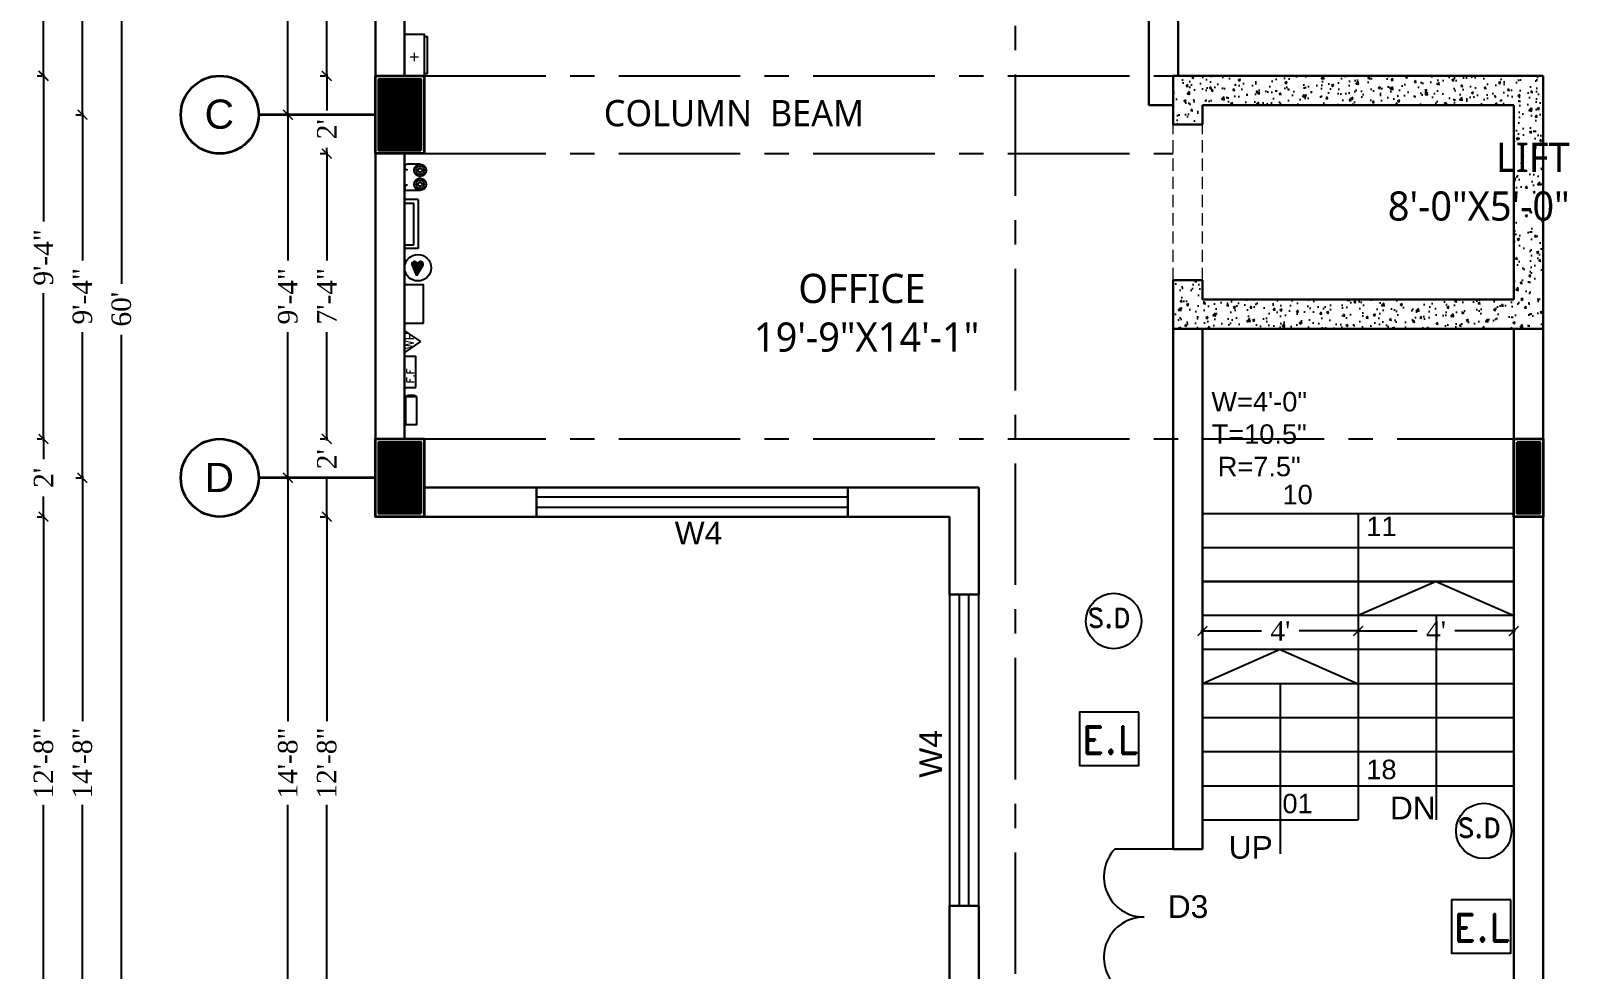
# Model space of a CAD drawing. Header units: inches. Extents: x 137014 to 144844, y -150241 to -148176.
# Drawn here: x 140045.9 to 140520.2, y -150007.9 to -149718.4 of the extents above; entities that cross this region are included whole.
import ezdxf

# ---------------------------------------------------------------- set-up
doc = ezdxf.new("R2010")
doc.units = ezdxf.units.IN
doc.header["$LTSCALE"] = 15
doc.header["$MEASUREMENT"] = 0
doc.header["$PDMODE"] = 2
for name, pattern in [('CENTER', [2, 1.25, -0.25, 0.25, -0.25]), ('DASHEDX2', [1.5, 1, -0.5]), ('HIDDEN', [0.375, 0.25, -0.125])]:
    doc.linetypes.add(name, pattern=pattern)
doc.layers.get('0').update_dxf_attribs({"linetype": 'CONTINUOUS'})
doc.layers.get('Defpoints').update_dxf_attribs({"linetype": 'CONTINUOUS'})
for name, color, linetype in [('COLUMN', 4, 'CONTINUOUS'), ('Column Hatch', 32, 'CONTINUOUS'), ('dimenion', 8, 'CONTINUOUS'), ('door', 74, 'CONTINUOUS'), ('dooted', 7, 'DASHEDX2'), ('HATCH', 252, 'CONTINUOUS'), ('stair', 31, 'CONTINUOUS'), ('TEXT', 2, 'CONTINUOUS'), ('WINDOW', 140, 'CONTINUOUS')]:
    doc.layers.add(name, color=color, linetype=linetype)
for name, color, linetype, lineweight in [('DOTTED', 255, 'HIDDEN', 5), ('tex2', 2, 'CONTINUOUS', 0), ('WALL', 1, 'CONTINUOUS', 30)]:
    doc.layers.add(name, color=color, linetype=linetype, lineweight=lineweight)
doc.styles.add('01', font='arial.ttf', dxfattribs={"height": 5})
doc.styles.add('arial', font='times.ttf')
doc.styles.get("Standard").update_dxf_attribs({"font": 'romand.shx', "height": 8})
doc.styles.add('times', font='times.ttf', dxfattribs={"height": 6})
doc.dimstyles.new('NAUMAN', dxfattribs={"dimtxt": 7, "dimasz": 3, "dimexe": 0.5, "dimexo": 2, "dimgap": 3, "dimtad": 0, "dimdec": 1, "dimzin": 0, "dimdsep": 46, "dimlunit": 4, "dimtxsty": 'times', "dimblk1": 'ARCHTICK', "dimblk2": 'ARCHTICK', "dimsah": 1, "dimcen": 0, "dimdle": 0.5, "dimclrd": 256, "dimclre": 256, "dimclrt": 2, "dimadec": 0, "dimazin": 0, "dimtfac": 1, "dimtdec": 1, "dimtix": 1, "dimtofl": 0, "dimtmove": 1, "dimatfit": 3, "dimldrblk": 'ARCHTICK', "dimfxl": 4, "dimtolj": 1, "dimtzin": 0, "dimarcsym": 0})

# ---------------------------------------------------------------- blocks, each defined once
blk = doc.blocks.new('_ARCHTICK')
at = {"color": 0, "linetype": 'ByBlock', "const_width": 0.15}
blk.add_lwpolyline([(-0.5, -0.5), (0.5, 0.5)], dxfattribs=at)
blk = doc.blocks.new('*D860')
at = {"layer": 'Defpoints', "color": 0, "ltscale": 5, "transparency": 16777216}
for p in [(140049.81, -149594.28), (140049.81, -149732.28), (140049.81, -149732.28)]:
    blk.add_point(p, dxfattribs=at)
at = {"layer": 'HATCH', "lineweight": -2, "ltscale": 5, "transparency": 16777216}
for p, q in [((140047.81, -149594.28), (140049.31, -149594.28)), ((140049.81, -149593.78), (140049.81, -149650.37)), ((140049.81, -149732.78), (140049.81, -149676.2)), ((140047.81, -149732.28), (140049.31, -149732.28))]:
    blk.add_line(p, q, dxfattribs=at)
at = {"layer": 'HATCH', "lineweight": -2, "ltscale": 5, "transparency": 16777216, "xscale": 3, "yscale": 3, "zscale": 3}
for p, rotation in [((140049.81, -149594.28), 90), ((140049.81, -149732.28), 270)]:
    blk.add_blockref('_ARCHTICK', p, dxfattribs=dict(at, rotation=rotation))
at = {"layer": 'HATCH', "color": 2, "ltscale": 5, "transparency": 16777216, "insert": (140049.81, -149663.28), "char_height": 6, "attachment_point": 5, "rotation": 90, "style": 'times'}
blk.add_mtext('\\A1;11\'-6"', dxfattribs=at)
blk = doc.blocks.new('*D864')
at = {"layer": 'Defpoints', "color": 0, "ltscale": 5, "transparency": 16777216}
for p in [(140061.81, -149744.28), (140061.81, -149856.28), (140061.81, -149856.28)]:
    blk.add_point(p, dxfattribs=at)
at = {"layer": 'HATCH', "lineweight": -2, "ltscale": 5, "transparency": 16777216}
for p, q in [((140059.81, -149744.28), (140061.31, -149744.28)), ((140061.81, -149743.78), (140061.81, -149789.24)), ((140061.81, -149856.78), (140061.81, -149811.33)), ((140059.81, -149856.28), (140061.31, -149856.28))]:
    blk.add_line(p, q, dxfattribs=at)
at = {"layer": 'HATCH', "lineweight": -2, "ltscale": 5, "transparency": 16777216, "xscale": 3, "yscale": 3, "zscale": 3}
for p, rotation in [((140061.81, -149744.28), 90), ((140061.81, -149856.28), 270)]:
    blk.add_blockref('_ARCHTICK', p, dxfattribs=dict(at, rotation=rotation))
at = {"layer": 'HATCH', "color": 2, "ltscale": 5, "transparency": 16777216, "insert": (140061.81, -149800.28), "char_height": 6, "attachment_point": 5, "rotation": 90, "style": 'times'}
blk.add_mtext('\\A1;9\'-4"', dxfattribs=at)
blk = doc.blocks.new('*D865')
at = {"layer": 'Defpoints', "color": 0, "ltscale": 5, "transparency": 16777216}
for p in [(140049.81, -149732.28), (140049.81, -149844.28), (140049.81, -149844.28)]:
    blk.add_point(p, dxfattribs=at)
at = {"layer": 'HATCH', "lineweight": -2, "ltscale": 5, "transparency": 16777216}
for p, q in [((140047.81, -149732.28), (140049.31, -149732.28)), ((140049.81, -149731.78), (140049.81, -149777.24)), ((140049.81, -149844.78), (140049.81, -149799.33)), ((140047.81, -149844.28), (140049.31, -149844.28))]:
    blk.add_line(p, q, dxfattribs=at)
at = {"layer": 'HATCH', "lineweight": -2, "ltscale": 5, "transparency": 16777216, "xscale": 3, "yscale": 3, "zscale": 3}
for p, rotation in [((140049.81, -149732.28), 90), ((140049.81, -149844.28), 270)]:
    blk.add_blockref('_ARCHTICK', p, dxfattribs=dict(at, rotation=rotation))
at = {"layer": 'HATCH', "color": 2, "ltscale": 5, "transparency": 16777216, "insert": (140049.81, -149788.28), "char_height": 6, "attachment_point": 5, "rotation": 90, "style": 'times'}
blk.add_mtext('\\A1;9\'-4"', dxfattribs=at)
blk = doc.blocks.new('*D866')
at = {"layer": 'Defpoints', "color": 0, "ltscale": 5, "transparency": 16777216}
for p in [(140061.81, -149582.28), (140061.81, -149744.28), (140061.81, -149744.28)]:
    blk.add_point(p, dxfattribs=at)
at = {"layer": 'HATCH', "lineweight": -2, "ltscale": 5, "transparency": 16777216}
for p, q in [((140059.81, -149582.28), (140061.31, -149582.28)), ((140061.81, -149581.78), (140061.81, -149650.37)), ((140061.81, -149744.78), (140061.81, -149676.2)), ((140059.81, -149744.28), (140061.31, -149744.28))]:
    blk.add_line(p, q, dxfattribs=at)
at = {"layer": 'HATCH', "lineweight": -2, "ltscale": 5, "transparency": 16777216, "xscale": 3, "yscale": 3, "zscale": 3}
for p, rotation in [((140061.81, -149582.28), 90), ((140061.81, -149744.28), 270)]:
    blk.add_blockref('_ARCHTICK', p, dxfattribs=dict(at, rotation=rotation))
at = {"layer": 'HATCH', "color": 2, "ltscale": 5, "transparency": 16777216, "insert": (140061.81, -149663.28), "char_height": 6, "attachment_point": 5, "rotation": 90, "style": 'times'}
blk.add_mtext('\\A1;13\'-6"', dxfattribs=at)
blk = doc.blocks.new('*D867')
at = {"layer": 'Defpoints', "color": 0, "ltscale": 5, "transparency": 16777216}
for p in [(140061.81, -149856.28), (140061.81, -150032.28), (140061.81, -150032.28)]:
    blk.add_point(p, dxfattribs=at)
at = {"layer": 'HATCH', "lineweight": -2, "ltscale": 5, "transparency": 16777216}
for p, q in [((140059.81, -149856.28), (140061.31, -149856.28)), ((140061.81, -149855.78), (140061.81, -149931.37)), ((140061.81, -150032.78), (140061.81, -149957.2)), ((140059.81, -150032.28), (140061.31, -150032.28))]:
    blk.add_line(p, q, dxfattribs=at)
at = {"layer": 'HATCH', "lineweight": -2, "ltscale": 5, "transparency": 16777216, "xscale": 3, "yscale": 3, "zscale": 3}
for p, rotation in [((140061.81, -149856.28), 90), ((140061.81, -150032.28), 270)]:
    blk.add_blockref('_ARCHTICK', p, dxfattribs=dict(at, rotation=rotation))
at = {"layer": 'HATCH', "color": 2, "ltscale": 5, "transparency": 16777216, "insert": (140061.81, -149944.28), "char_height": 6, "attachment_point": 5, "rotation": 90, "style": 'times'}
blk.add_mtext('\\A1;14\'-8"', dxfattribs=at)
blk = doc.blocks.new('*D873')
at = {"layer": 'Defpoints', "color": 0, "ltscale": 5, "transparency": 16777216}
for p in [(140049.81, -149868.28), (140049.81, -150020.28), (140049.81, -150020.28)]:
    blk.add_point(p, dxfattribs=at)
at = {"layer": 'HATCH', "lineweight": -2, "ltscale": 5, "transparency": 16777216}
for p, q in [((140047.81, -149868.28), (140049.31, -149868.28)), ((140049.81, -149867.78), (140049.81, -149931.37)), ((140049.81, -150020.78), (140049.81, -149957.2)), ((140047.81, -150020.28), (140049.31, -150020.28))]:
    blk.add_line(p, q, dxfattribs=at)
at = {"layer": 'HATCH', "lineweight": -2, "ltscale": 5, "transparency": 16777216, "xscale": 3, "yscale": 3, "zscale": 3}
for p, rotation in [((140049.81, -149868.28), 90), ((140049.81, -150020.28), 270)]:
    blk.add_blockref('_ARCHTICK', p, dxfattribs=dict(at, rotation=rotation))
at = {"layer": 'HATCH', "color": 2, "ltscale": 5, "transparency": 16777216, "insert": (140049.81, -149944.28), "char_height": 6, "attachment_point": 5, "rotation": 90, "style": 'times'}
blk.add_mtext('\\A1;12\'-8"', dxfattribs=at)
blk = doc.blocks.new('*D874')
at = {"layer": 'Defpoints', "color": 0, "ltscale": 5, "transparency": 16777216}
for p in [(140049.81, -149844.28), (140049.81, -149868.28), (140049.81, -149868.28)]:
    blk.add_point(p, dxfattribs=at)
at = {"layer": 'HATCH', "lineweight": -2, "ltscale": 5, "transparency": 16777216}
for p, q in [((140047.81, -149844.28), (140049.31, -149844.28)), ((140049.81, -149843.78), (140049.81, -149850.55)), ((140049.81, -149868.78), (140049.81, -149862.01)), ((140047.81, -149868.28), (140049.31, -149868.28))]:
    blk.add_line(p, q, dxfattribs=at)
at = {"layer": 'HATCH', "lineweight": -2, "ltscale": 5, "transparency": 16777216, "xscale": 3, "yscale": 3, "zscale": 3}
for p, rotation in [((140049.81, -149844.28), 90), ((140049.81, -149868.28), 270)]:
    blk.add_blockref('_ARCHTICK', p, dxfattribs=dict(at, rotation=rotation))
at = {"layer": 'HATCH', "color": 2, "ltscale": 5, "transparency": 16777216, "insert": (140049.81, -149856.28), "char_height": 6, "attachment_point": 5, "rotation": 90, "style": 'times'}
blk.add_mtext("\\A1;2'", dxfattribs=at)
blk = doc.blocks.new('*D877')
at = {"layer": 'Defpoints', "color": 0, "ltscale": 5, "transparency": 16777216}
for p in [(140073.81, -149444.28), (140073.81, -150164.28), (140073.81, -150164.28)]:
    blk.add_point(p, dxfattribs=at)
at = {"layer": 'HATCH', "lineweight": -2, "ltscale": 5, "transparency": 16777216}
for p, q in [((140071.81, -149444.28), (140073.31, -149444.28)), ((140073.81, -149443.78), (140073.81, -149796.43)), ((140073.81, -150164.78), (140073.81, -149812.13)), ((140071.81, -150164.28), (140073.31, -150164.28))]:
    blk.add_line(p, q, dxfattribs=at)
at = {"layer": 'HATCH', "lineweight": -2, "ltscale": 5, "transparency": 16777216, "xscale": 3, "yscale": 3, "zscale": 3}
for p, rotation in [((140073.81, -149444.28), 90), ((140073.81, -150164.28), 270)]:
    blk.add_blockref('_ARCHTICK', p, dxfattribs=dict(at, rotation=rotation))
at = {"layer": 'HATCH', "color": 2, "ltscale": 5, "transparency": 16777216, "insert": (140073.81, -149804.28), "char_height": 6, "attachment_point": 5, "rotation": 90, "style": 'times'}
blk.add_mtext("\\A1;60'", dxfattribs=at)
blk = doc.blocks.new('*D934')
at = {"layer": 'Defpoints', "color": 0, "ltscale": 5, "transparency": 16777216}
for p in [(140455.15, -149898.78), (140503.15, -149898.78), (140503.15, -149903.53)]:
    blk.add_point(p, dxfattribs=at)
at = {"layer": 'dimenion', "lineweight": -2, "ltscale": 5, "transparency": 16777216}
for p, q in [((140455.15, -149900.78), (140455.15, -149904.03)), ((140503.15, -149900.78), (140503.15, -149904.03)), ((140454.65, -149903.53), (140473.39, -149903.53)), ((140503.65, -149903.53), (140484.91, -149903.53))]:
    blk.add_line(p, q, dxfattribs=at)
at = {"layer": 'dimenion', "lineweight": -2, "ltscale": 5, "transparency": 16777216, "xscale": 3, "yscale": 3, "zscale": 3, "rotation": 180}
blk.add_blockref('_ARCHTICK', (140455.15, -149903.53), dxfattribs=at)
at = {"layer": 'dimenion', "lineweight": -2, "ltscale": 5, "transparency": 16777216, "xscale": 3, "yscale": 3, "zscale": 3}
blk.add_blockref('_ARCHTICK', (140503.15, -149903.53), dxfattribs=at)
at = {"layer": 'dimenion', "color": 2, "ltscale": 5, "transparency": 16777216, "insert": (140479.15, -149903.53), "char_height": 6, "attachment_point": 5, "style": 'times'}
blk.add_mtext("\\A1;4'", dxfattribs=at)
blk = doc.blocks.new('*D935')
at = {"layer": 'Defpoints', "color": 0, "ltscale": 5, "transparency": 16777216}
for p in [(140407.15, -149898.78), (140455.15, -149898.78), (140407.15, -149903.53)]:
    blk.add_point(p, dxfattribs=at)
at = {"layer": 'dimenion', "lineweight": -2, "ltscale": 5, "transparency": 16777216}
for p, q in [((140407.15, -149900.78), (140407.15, -149904.03)), ((140455.15, -149900.78), (140455.15, -149904.03)), ((140406.65, -149903.53), (140425.39, -149903.53)), ((140455.65, -149903.53), (140436.91, -149903.53))]:
    blk.add_line(p, q, dxfattribs=at)
at = {"layer": 'dimenion', "lineweight": -2, "ltscale": 5, "transparency": 16777216, "xscale": 3, "yscale": 3, "zscale": 3, "rotation": 180}
blk.add_blockref('_ARCHTICK', (140407.15, -149903.53), dxfattribs=at)
at = {"layer": 'dimenion', "lineweight": -2, "ltscale": 5, "transparency": 16777216, "xscale": 3, "yscale": 3, "zscale": 3}
blk.add_blockref('_ARCHTICK', (140455.15, -149903.53), dxfattribs=at)
at = {"layer": 'dimenion', "color": 2, "ltscale": 5, "transparency": 16777216, "insert": (140431.15, -149903.53), "char_height": 6, "attachment_point": 5, "style": 'times'}
blk.add_mtext("\\A1;4'", dxfattribs=at)
blk = doc.blocks.new('*D1001')
at = {"layer": 'Defpoints', "color": 0, "ltscale": 5, "transparency": 16777216}
for p in [(140125.15, -149582.28), (140125.15, -149744.28), (140125.15, -149744.28)]:
    blk.add_point(p, dxfattribs=at)
at = {"layer": 'HATCH', "lineweight": -2, "ltscale": 5, "transparency": 16777216}
for p, q in [((140123.15, -149582.28), (140124.65, -149582.28)), ((140125.15, -149581.78), (140125.15, -149650.37)), ((140125.15, -149744.78), (140125.15, -149676.2)), ((140123.15, -149744.28), (140124.65, -149744.28))]:
    blk.add_line(p, q, dxfattribs=at)
at = {"layer": 'HATCH', "lineweight": -2, "ltscale": 5, "transparency": 16777216, "xscale": 3, "yscale": 3, "zscale": 3}
for p, rotation in [((140125.15, -149582.28), 90), ((140125.15, -149744.28), 270)]:
    blk.add_blockref('_ARCHTICK', p, dxfattribs=dict(at, rotation=rotation))
at = {"layer": 'HATCH', "color": 2, "ltscale": 5, "transparency": 16777216, "insert": (140125.15, -149663.28), "char_height": 6, "attachment_point": 5, "rotation": 90, "style": 'times'}
blk.add_mtext('\\A1;13\'-6"', dxfattribs=at)
blk = doc.blocks.new('*D1002')
at = {"layer": 'Defpoints', "color": 0, "ltscale": 5, "transparency": 16777216}
for p in [(140125.15, -149744.28), (140125.15, -149856.28), (140125.15, -149856.28)]:
    blk.add_point(p, dxfattribs=at)
at = {"layer": 'HATCH', "lineweight": -2, "ltscale": 5, "transparency": 16777216}
for p, q in [((140123.15, -149744.28), (140124.65, -149744.28)), ((140125.15, -149743.78), (140125.15, -149789.24)), ((140125.15, -149856.78), (140125.15, -149811.33)), ((140123.15, -149856.28), (140124.65, -149856.28))]:
    blk.add_line(p, q, dxfattribs=at)
at = {"layer": 'HATCH', "lineweight": -2, "ltscale": 5, "transparency": 16777216, "xscale": 3, "yscale": 3, "zscale": 3}
for p, rotation in [((140125.15, -149744.28), 90), ((140125.15, -149856.28), 270)]:
    blk.add_blockref('_ARCHTICK', p, dxfattribs=dict(at, rotation=rotation))
at = {"layer": 'HATCH', "color": 2, "ltscale": 5, "transparency": 16777216, "insert": (140125.15, -149800.28), "char_height": 6, "attachment_point": 5, "rotation": 90, "style": 'times'}
blk.add_mtext('\\A1;9\'-4"', dxfattribs=at)
blk = doc.blocks.new('*D1003')
at = {"layer": 'Defpoints', "color": 0, "ltscale": 5, "transparency": 16777216}
for p in [(140125.15, -149856.28), (140125.15, -150032.28), (140125.15, -150032.28)]:
    blk.add_point(p, dxfattribs=at)
at = {"layer": 'HATCH', "lineweight": -2, "ltscale": 5, "transparency": 16777216}
for p, q in [((140123.15, -149856.28), (140124.65, -149856.28)), ((140125.15, -149855.78), (140125.15, -149931.37)), ((140125.15, -150032.78), (140125.15, -149957.2)), ((140123.15, -150032.28), (140124.65, -150032.28))]:
    blk.add_line(p, q, dxfattribs=at)
at = {"layer": 'HATCH', "lineweight": -2, "ltscale": 5, "transparency": 16777216, "xscale": 3, "yscale": 3, "zscale": 3}
for p, rotation in [((140125.15, -149856.28), 90), ((140125.15, -150032.28), 270)]:
    blk.add_blockref('_ARCHTICK', p, dxfattribs=dict(at, rotation=rotation))
at = {"layer": 'HATCH', "color": 2, "ltscale": 5, "transparency": 16777216, "insert": (140125.15, -149944.28), "char_height": 6, "attachment_point": 5, "rotation": 90, "style": 'times'}
blk.add_mtext('\\A1;14\'-8"', dxfattribs=at)
blk = doc.blocks.new('*D1009')
at = {"layer": 'Defpoints', "color": 0, "ltscale": 5, "transparency": 16777216}
for p in [(140137.15, -149594.28), (140137.15, -149732.28), (140137.15, -149732.28)]:
    blk.add_point(p, dxfattribs=at)
at = {"layer": 'HATCH', "lineweight": -2, "ltscale": 5, "transparency": 16777216}
for p, q in [((140135.15, -149594.28), (140136.65, -149594.28)), ((140137.15, -149593.78), (140137.15, -149650.37)), ((140137.15, -149732.78), (140137.15, -149676.2)), ((140135.15, -149732.28), (140136.65, -149732.28))]:
    blk.add_line(p, q, dxfattribs=at)
at = {"layer": 'HATCH', "lineweight": -2, "ltscale": 5, "transparency": 16777216, "xscale": 3, "yscale": 3, "zscale": 3}
for p, rotation in [((140137.15, -149594.28), 90), ((140137.15, -149732.28), 270)]:
    blk.add_blockref('_ARCHTICK', p, dxfattribs=dict(at, rotation=rotation))
at = {"layer": 'HATCH', "color": 2, "ltscale": 5, "transparency": 16777216, "insert": (140137.15, -149663.28), "char_height": 6, "attachment_point": 5, "rotation": 90, "style": 'times'}
blk.add_mtext('\\A1;11\'-6"', dxfattribs=at)
blk = doc.blocks.new('*D1010')
at = {"layer": 'Defpoints', "color": 0, "ltscale": 5, "transparency": 16777216}
for p in [(140137.15, -149732.28), (140137.15, -149756.28), (140137.15, -149756.28)]:
    blk.add_point(p, dxfattribs=at)
at = {"layer": 'HATCH', "lineweight": -2, "ltscale": 5, "transparency": 16777216}
for p, q in [((140135.15, -149732.28), (140136.65, -149732.28)), ((140137.15, -149731.78), (140137.15, -149743.02)), ((140137.15, -149756.78), (140137.15, -149754.48)), ((140135.15, -149756.28), (140136.65, -149756.28))]:
    blk.add_line(p, q, dxfattribs=at)
at = {"layer": 'HATCH', "lineweight": -2, "ltscale": 5, "transparency": 16777216, "xscale": 3, "yscale": 3, "zscale": 3}
for p, rotation in [((140137.15, -149732.28), 90), ((140137.15, -149756.28), 270)]:
    blk.add_blockref('_ARCHTICK', p, dxfattribs=dict(at, rotation=rotation))
at = {"layer": 'HATCH', "color": 2, "ltscale": 5, "transparency": 16777216, "insert": (140137.15, -149748.75), "char_height": 6, "attachment_point": 5, "rotation": 90, "style": 'times'}
blk.add_mtext("\\A1;2'", dxfattribs=at)
blk = doc.blocks.new('*D1011')
at = {"layer": 'Defpoints', "color": 0, "ltscale": 5, "transparency": 16777216}
for p in [(140137.15, -149756.28), (140137.15, -149844.28), (140137.15, -149844.28)]:
    blk.add_point(p, dxfattribs=at)
at = {"layer": 'HATCH', "lineweight": -2, "ltscale": 5, "transparency": 16777216}
for p, q in [((140137.15, -149755.78), (140137.15, -149789.23)), ((140135.15, -149756.28), (140136.65, -149756.28)), ((140137.15, -149844.78), (140137.15, -149811.34)), ((140135.15, -149844.28), (140136.65, -149844.28))]:
    blk.add_line(p, q, dxfattribs=at)
at = {"layer": 'HATCH', "lineweight": -2, "ltscale": 5, "transparency": 16777216, "xscale": 3, "yscale": 3, "zscale": 3}
for p, rotation in [((140137.15, -149756.28), 90), ((140137.15, -149844.28), 270)]:
    blk.add_blockref('_ARCHTICK', p, dxfattribs=dict(at, rotation=rotation))
at = {"layer": 'HATCH', "color": 2, "ltscale": 5, "transparency": 16777216, "insert": (140137.15, -149800.28), "char_height": 6, "attachment_point": 5, "rotation": 90, "style": 'times'}
blk.add_mtext('\\A1;7\'-4"', dxfattribs=at)
blk = doc.blocks.new('*D1012')
at = {"layer": 'Defpoints', "color": 0, "ltscale": 5, "transparency": 16777216}
for p in [(140137.15, -149844.28), (140137.15, -149868.28), (140137.15, -149868.28)]:
    blk.add_point(p, dxfattribs=at)
at = {"layer": 'HATCH', "lineweight": -2, "ltscale": 5, "transparency": 16777216}
for p, q in [((140135.15, -149844.28), (140136.65, -149844.28)), ((140137.15, -149843.78), (140137.15, -149844.81)), ((140137.15, -149868.78), (140137.15, -149856.27)), ((140135.15, -149868.28), (140136.65, -149868.28))]:
    blk.add_line(p, q, dxfattribs=at)
at = {"layer": 'HATCH', "lineweight": -2, "ltscale": 5, "transparency": 16777216, "xscale": 3, "yscale": 3, "zscale": 3}
for p, rotation in [((140137.15, -149844.28), 90), ((140137.15, -149868.28), 270)]:
    blk.add_blockref('_ARCHTICK', p, dxfattribs=dict(at, rotation=rotation))
at = {"layer": 'HATCH', "color": 2, "ltscale": 5, "transparency": 16777216, "insert": (140137.15, -149850.54), "char_height": 6, "attachment_point": 5, "rotation": 90, "style": 'times'}
blk.add_mtext("\\A1;2'", dxfattribs=at)
blk = doc.blocks.new('*D1013')
at = {"layer": 'Defpoints', "color": 0, "ltscale": 5, "transparency": 16777216}
for p in [(140137.15, -149868.28), (140137.15, -150020.28), (140137.15, -150020.28)]:
    blk.add_point(p, dxfattribs=at)
at = {"layer": 'HATCH', "lineweight": -2, "ltscale": 5, "transparency": 16777216}
for p, q in [((140135.15, -149868.28), (140136.65, -149868.28)), ((140137.15, -149867.78), (140137.15, -149931.37)), ((140137.15, -150020.78), (140137.15, -149957.2)), ((140135.15, -150020.28), (140136.65, -150020.28))]:
    blk.add_line(p, q, dxfattribs=at)
at = {"layer": 'HATCH', "lineweight": -2, "ltscale": 5, "transparency": 16777216, "xscale": 3, "yscale": 3, "zscale": 3}
for p, rotation in [((140137.15, -149868.28), 90), ((140137.15, -150020.28), 270)]:
    blk.add_blockref('_ARCHTICK', p, dxfattribs=dict(at, rotation=rotation))
at = {"layer": 'HATCH', "color": 2, "ltscale": 5, "transparency": 16777216, "insert": (140137.15, -149944.28), "char_height": 6, "attachment_point": 5, "rotation": 90, "style": 'times'}
blk.add_mtext('\\A1;12\'-8"', dxfattribs=at)

msp = doc.modelspace()

# ---------------------------------------------------------------- hatches: boundary and pattern name
for points in [[(140165.93031, -149763.3107), (140165.93031, -149763.37347, 1), (140165.93031, -149763.81219), (140165.93031, -149763.87496, -0.999991376)], [(140163.34519, -149790.46339, -1), (140165.0859, -149790.46339, -1.153352938), (140166.82304, -149790.71207), (140164.83079, -149793.92654)], [(140164.9354, -149831.28685), (140161.3688, -149831.28685, -0.26545942)]]:
    msp.add_hatch(color=256).paths.add_polyline_path(points)
at = {"layer": 'Column Hatch', "lineweight": 35}
h = msp.add_hatch(dxfattribs=at)
h.set_pattern_fill('ANSI37', color=256, scale=0.25)
h.set_pattern_definition([(45, (140500.14945, -149732.28335), (-0.561266, 0.561266), []), (135, (140500.14945, -149732.28335), (-0.561266, -0.561266), [])])
h.paths.add_polyline_path([(140166.14945, -149755.28335), (140153.14945, -149755.28335), (140153.14945, -149733.28335), (140166.14945, -149733.28335)])
h = msp.add_hatch(dxfattribs=at)
h.set_pattern_fill('ANSI37', color=256, scale=0.25)
h.set_pattern_definition([(45, (140500.14945, -149844.28335), (-0.561266, 0.561266), []), (135, (140500.14945, -149844.28335), (-0.561266, -0.561266), [])])
h.paths.add_polyline_path([(140166.14945, -149867.28335), (140153.14945, -149867.28335), (140153.14945, -149845.28335), (140166.14945, -149845.28335)])
h = msp.add_hatch(dxfattribs=at)
h.set_pattern_fill('ANSI37', color=256, scale=0.25)
h.set_pattern_definition([(45, (140503.14945, -150003.28335), (-0.561266, 0.561266), []), (135, (140503.14945, -150003.28335), (-0.561266, -0.561266), [])])
h.paths.add_polyline_path([(140504.14945, -149845.28335), (140511.14945, -149845.28335), (140511.14945, -149867.28335), (140504.14945, -149867.28335)])
at = {"layer": 'HATCH'}
h = msp.add_hatch(dxfattribs=at)
h.set_pattern_fill('AR-CONC', color=256, style=0)
h.set_pattern_definition([(50, (-0.6036, -13315.3474), (7.17260183, -0.62752135), [0.75, -8.25]), (355, (-0.6036, -13315.3474), (-1.38751334, 7.52192134), [0.6, -6.6]), (100.4514, (-0.006, -13315.4), (5.78509382, 6.89439542), [0.6374019, -7.01142112]), (46.1842, (-0.604, -13313.347), (10.6724105, -1.65519014), [1.125, -12.375]), (96.6356, (0.286, -13313.485), (9.34662706, 9.7411787), [0.9561029, -10.51713]), (351.1842, (-0.604, -13313.347), (9.34661945, 9.741186), [0.9, -9.9]), (21, (0.3964, -13313.8474), (5.96907052, -4.0261889), [0.75, -8.25]), (326, (0.3964, -13313.8474), (2.43315332, 7.25150045), [0.6, -6.6]), (71.4514, (0.894, -13314.183), (8.40222629, 3.22530497), [0.6374019, -7.01142112]), (37.5, (-0.6036, -13315.3474), (0.121598553, 3.328938538), [0, -6.52, 0, -6.7, 0, -6.625]), (7.5, (-0.6036, -13315.3474), (2.630695374, 3.94411712), [0, -3.82, 0, -6.37, 0, -2.525]), (327.5, (-2.8336, -13315.3474), (5.33822436, -0.225548717), [0, -2.5, 0, -7.8, 0, -10.35]), (317.5, (-3.8336, -13315.3474), (5.83186169, 1.00104982), [0, -3.25, 0, -5.18, 0, -7.35])])
h.paths.add_polyline_path([(140407.14945, -149741.28335), (140407.14945, -149747.28335), (140398.14945, -149747.28335), (140398.14945, -149732.28335), (140512.14945, -149732.28335), (140512.14945, -149810.28335), (140398.14945, -149810.28335), (140398.14945, -149795.28335), (140407.14945, -149795.28335), (140407.14945, -149801.28335), (140503.14945, -149801.28335), (140503.14945, -149741.28335)])

# ---------------------------------------------------------------- linework, layer by layer
at = {"ltscale": 0.22}
for p, q in [((140167.29741, -149720.15757), (140168.23902, -149720.15757)), ((140168.23902, -149731.51449), (140168.23902, -149720.15757)), ((140167.29741, -149731.51449), (140168.23902, -149731.51449)), ((140161.14945, -149817.59576), (140161.14945, -149810.89315)), ((140161.14945, -149810.89315), (140166.03758, -149814.24445)), ((140166.03758, -149814.24445), (140161.14945, -149817.59576))]:
    msp.add_line(p, q, dxfattribs=at)
for p, q in [((140165.93031, -149759.54425), (140161.99003, -149759.54425)), ((140165.93031, -149763.37347), (140165.93031, -149763.3107)), ((140165.93031, -149763.81219), (140165.93031, -149763.87496)), ((140165.93031, -149767.64141), (140161.99003, -149767.64141)), ((140165.36408, -149770.44681), (140161.14945, -149770.44681)), ((140161.14945, -149770.44681), (140161.14945, -149771.56438)), ((140161.14945, -149771.56438), (140163.97162, -149771.56438)), ((140163.97162, -149784.42885), (140163.97162, -149771.56438)), ((140165.36408, -149770.44681), (140165.36408, -149785.54641)), ((140161.14945, -149785.54641), (140161.14945, -149784.42885)), ((140161.14945, -149784.42885), (140163.97162, -149784.42885)), ((140165.36408, -149785.54641), (140161.14945, -149785.54641)), ((140163.34519, -149790.46339), (140164.83079, -149793.92654)), ((140166.57353, -149791.11464), (140164.83079, -149793.92654))]:
    msp.add_line(p, q)
for points in [[(140161.14945, -149719.52982), (140161.14945, -149732.14223), (140167.29741, -149732.14223), (140167.29741, -149719.52982)], [(140164.64374, -149828.4372), (140164.64374, -149818.83423), (140161.14945, -149818.83423), (140161.14945, -149828.4372)], [(140387.57232, -149928.54294), (140369.21306, -149928.54294), (140369.21306, -149945.04212), (140387.57232, -149945.04212)], [(140502.25186, -149986.46665), (140483.8926, -149986.46665), (140483.8926, -150002.96583), (140502.25186, -150002.96583)]]:
    msp.add_lwpolyline(points, close=True, dxfattribs=at)
at = {"color": 2}
msp.add_lwpolyline([(140166.99694, -149808.58909), (140166.99694, -149796.76159), (140161.14945, -149796.76159), (140161.14945, -149808.58909)], close=True, dxfattribs=at)
msp.add_lwpolyline([(140164.9354, -149831.28685), (140161.3688, -149831.28685), (140161.3688, -149839.79103), (140164.9354, -149839.79103)], close=True)
for centre, radius in [((140165.93031, -149761.42747), 1.88322), ((140165.93031, -149761.42747), 1.25548), ((140165.93031, -149761.42747), 0.62774), ((140165.93031, -149765.75819), 1.88322), ((140165.93031, -149765.75819), 1.25548), ((140165.93031, -149765.75819), 0.62774), ((140165.23463, -149791.47546), 4.08518)]:
    msp.add_circle(centre, radius)
at = {"ltscale": 0.22}
for centre in [(140379.77666, -149900.45426), (140493.88447, -149965.20338)]:
    msp.add_circle(centre, 8.55115, dxfattribs=at)
for centre, radius, start, end in [((140161.99003, -149760.38482), 0.84057, 90, 270), ((140165.93031, -149763.59283), 0.28213, 90, 270), ((140165.93031, -149763.59283), 0.21936, 90, 270), ((140161.99003, -149766.80084), 0.84057, 90, 270), ((140164.21554, -149790.46339), 0.87035, 0, 180), ((140165.97227, -149790.46339), 0.88637, 312.7147128, 180), ((140163.1521, -149834.40905), 3.5956, 60.2663603, 119.7336397)]:
    msp.add_arc(centre, radius, start, end)
at = {"layer": 'COLUMN', "lineweight": 35}
for p, q in [((140152.14945, -149744.28335), (140116.14945, -149744.28335)), ((140152.14945, -149856.28335), (140116.14945, -149856.28335))]:
    msp.add_line(p, q, dxfattribs=at)
for points in [[(140167.14945, -149756.28335), (140152.14945, -149756.28335), (140152.14945, -149732.28335), (140167.14945, -149732.28335)], [(140167.14945, -149868.28335), (140152.14945, -149868.28335), (140152.14945, -149844.28335), (140167.14945, -149844.28335)], [(140503.14945, -149844.28335), (140512.14945, -149844.28335), (140512.14945, -149868.28335), (140503.14945, -149868.28335)]]:
    msp.add_lwpolyline(points, close=True, dxfattribs=at)
for centre in [(140104.14945, -149744.28335), (140104.14945, -149856.28335)]:
    msp.add_circle(centre, 12, dxfattribs=at)
at = {"layer": 'Column Hatch', "lineweight": 35}
for points in [[(140166.14945, -149755.28335), (140153.14945, -149755.28335), (140153.14945, -149733.28335), (140166.14945, -149733.28335)], [(140166.14945, -149867.28335), (140153.14945, -149867.28335), (140153.14945, -149845.28335), (140166.14945, -149845.28335)], [(140504.14945, -149845.28335), (140511.14945, -149845.28335), (140511.14945, -149867.28335), (140504.14945, -149867.28335)]]:
    msp.add_lwpolyline(points, close=True, dxfattribs=at)
at = {"layer": 'door'}
msp.add_line((140398.14945, -149970.78335), (140380.14945, -149970.78335), dxfattribs=at)
for centre, start, end in [((140389.14945, -149979.35478), 136.397181, 270), ((140389.14945, -150004.21192), 90, 223.602819)]:
    msp.add_arc(centre, 12.42857, start, end, dxfattribs=at)
at = {"layer": 'dooted', "linetype": 'CENTER', "ltscale": 2}
for p, q in [((140349.35644, -149431.83098), (140349.35644, -150215.89934)), ((140167.14945, -149732.28335), (140398.14945, -149732.28335)), ((140167.14945, -149756.28335), (140398.14945, -149756.28335)), ((140167.14945, -149844.28335), (140503.14945, -149844.28335))]:
    msp.add_line(p, q, dxfattribs=at)
at = {"layer": 'DOTTED'}
for p, q in [((140398.14945, -149795.28335), (140398.14945, -149747.28335)), ((140407.14945, -149795.28335), (140407.14945, -149747.28335))]:
    msp.add_line(p, q, dxfattribs=at)
at = {"layer": 'stair'}
for p, q in [((140407.14945, -149867.28335), (140503.14945, -149867.28335)), ((140455.14945, -149867.28335), (140455.14945, -149961.78335)), ((140407.14945, -149877.78335), (140503.14945, -149877.78335)), ((140407.14945, -149888.28335), (140503.14945, -149888.28335)), ((140455.14945, -149888.28335), (140407.14945, -149888.28335)), ((140431.14945, -149888.28335), (140422.14945, -149888.28335)), ((140503.14945, -149888.28335), (140455.14945, -149888.28335)), ((140479.14945, -149888.28335), (140455.14945, -149898.78335)), ((140479.14945, -149888.28335), (140470.14945, -149888.28335)), ((140479.14945, -149888.28335), (140503.14945, -149898.78335)), ((140455.14945, -149898.78335), (140407.14945, -149898.78335)), ((140503.14945, -149898.78335), (140455.14945, -149898.78335)), ((140479.14945, -149898.78335), (140479.14945, -149961.78335)), ((140455.14945, -149909.28335), (140407.14945, -149909.28335)), ((140431.14945, -149909.28335), (140407.14945, -149919.78335)), ((140431.14945, -149909.28335), (140455.14945, -149919.78335)), ((140503.14945, -149909.28335), (140455.14945, -149909.28335)), ((140455.14945, -149919.78335), (140407.14945, -149919.78335)), ((140431.14945, -149919.78335), (140431.14945, -149972.28335)), ((140503.14945, -149919.78335), (140455.14945, -149919.78335)), ((140455.14945, -149930.28335), (140407.14945, -149930.28335)), ((140503.14945, -149930.28335), (140455.14945, -149930.28335)), ((140455.14945, -149940.78335), (140407.14945, -149940.78335)), ((140503.14945, -149940.78335), (140455.14945, -149940.78335)), ((140407.14945, -149951.28335), (140455.14945, -149951.28335)), ((140455.14945, -149951.28335), (140503.14945, -149951.28335)), ((140407.14945, -149961.78335), (140455.14945, -149961.78335))]:
    msp.add_line(p, q, dxfattribs=at)
at = {"layer": 'WALL'}
for p, q in [((140390.64945, -149741.28335), (140390.64945, -149579.28335)), ((140152.14945, -149732.28335), (140152.14945, -149594.28335)), ((140161.14945, -149594.28335), (140161.14945, -149732.28335)), ((140399.64945, -149732.28335), (140399.64945, -149594.28335)), ((140398.14945, -149732.28335), (140512.14945, -149732.28335)), ((140398.14945, -149732.28335), (140398.14945, -149747.28335)), ((140512.14945, -149810.28335), (140512.14945, -149732.28335)), ((140390.64945, -149741.28335), (140398.14945, -149741.28335)), ((140407.14945, -149741.28335), (140503.14945, -149741.28335)), ((140407.14945, -149741.28335), (140407.14945, -149747.28335)), ((140503.14945, -149801.28335), (140503.14945, -149741.28335)), ((140407.14945, -149747.28335), (140398.14945, -149747.28335)), ((140152.14945, -149756.28335), (140152.14945, -149844.28335)), ((140161.14945, -149756.28335), (140161.14945, -149844.28335)), ((140398.14945, -149795.28335), (140398.14945, -149810.28335)), ((140407.14945, -149795.28335), (140398.14945, -149795.28335)), ((140407.14945, -149795.28335), (140407.14945, -149801.28335)), ((140407.14945, -149801.28335), (140503.14945, -149801.28335)), ((140398.14945, -149810.28335), (140512.14945, -149810.28335)), ((140398.14945, -149810.28335), (140398.14945, -149970.78335)), ((140407.14945, -149810.28335), (140407.14945, -149970.78335)), ((140503.14945, -149844.28335), (140503.14945, -149810.28335)), ((140512.14945, -149844.28335), (140512.14945, -149810.28335)), ((140161.14945, -149824.0759), (140161.14945, -149815.0759)), ((140167.14945, -149859.28335), (140338.14945, -149859.28335)), ((140338.14945, -149859.28335), (140338.14945, -149892.28335)), ((140167.14945, -149868.28335), (140329.14945, -149868.28335)), ((140329.14945, -149868.28335), (140329.14945, -149892.28335)), ((140503.14945, -150020.28335), (140503.14945, -149868.28335)), ((140512.14945, -150018.78335), (140512.14945, -149868.28335)), ((140407.14945, -149970.78335), (140398.14945, -149970.78335)), ((140329.14945, -149988.28335), (140329.14945, -150020.28335)), ((140338.14945, -149988.28335), (140338.14945, -150029.28335))]:
    msp.add_line(p, q, dxfattribs=at)
at = {"layer": 'WALL', "ltscale": 5}
for p, q in [((140201.84947, -149868.28335), (140201.84947, -149859.28335)), ((140297.84947, -149868.28335), (140297.84947, -149859.28335)), ((140329.14945, -149892.28335), (140338.14945, -149892.28335)), ((140329.14945, -149988.28335), (140338.14945, -149988.28335))]:
    msp.add_line(p, q, dxfattribs=at)
at = {"layer": 'WINDOW'}
for p, q in [((140297.84947, -149859.28335), (140201.84947, -149859.28335)), ((140297.84947, -149862.28335), (140201.84947, -149862.28335)), ((140201.84947, -149865.28335), (140297.84947, -149865.28335)), ((140201.84947, -149868.28335), (140297.84947, -149868.28335)), ((140329.14945, -149892.28335), (140329.14945, -149988.28335)), ((140332.14945, -149892.28335), (140332.14945, -149988.28335)), ((140335.14945, -149988.28335), (140335.14945, -149892.28335)), ((140338.14945, -149988.28335), (140338.14945, -149892.28335))]:
    msp.add_line(p, q, dxfattribs=at)

# ---------------------------------------------------------------- texts
at = {"ltscale": 0.22, "insert": (140162.1888, -149724.81937), "char_height": 3.7664472, "width": 4.9548728, "attachment_point": 7, "rotation": 270, "style": '01'}
msp.add_mtext('{\\fTimes New Roman|b1|i0|c0|p18;+}', dxfattribs=at)
at = {"ltscale": 0.22, "attachment_point": 7, "rotation": 90}
for s, insert, char_height, width in [('WP', (140164.01027, -149816.66029), 2.791126, 5.5451187), ('F.F', (140164.07489, -149827.05362), 2.290155, 1.9531261)]:
    msp.add_mtext(s, dxfattribs=dict(at, insert=insert, char_height=char_height, width=width))
at = {"ltscale": 0.22, "attachment_point": 3}
for s, insert, char_height, width in [('S.D', (140384.92231, -149896.54468), 5.915259, 5.6025929), ('E.L', (140387.11091, -149932.8783), 8.517973, 26.2972052), ('S.D', (140499.03012, -149961.2938), 5.915259, 5.6025929), ('E.L', (140501.70264, -149990.80201), 8.517973, 26.2972052)]:
    msp.add_mtext(s, dxfattribs=dict(at, insert=insert, char_height=char_height, width=width))
at = {"layer": 'tex2', "attachment_point": 5, "style": 'arial'}
for s, insert, char_height in [('{\\fArial|b0|i0|c0|p34;C}', (140104.0147, -149744.15863), 9), ('{\\fArial|b0|i0|c0|p34;D}', (140104.0147, -149856.15863), 9), ('{\\fArial|b0|i0|c0|p34;W4}', (140251.75285, -149873.31481), 7), ('{\\fArial|b0|i0|c0|p34;DN}', (140472.00392, -149958.12445), 7), ('{\\fArial|b0|i0|c0|p34;UP}', (140422.02333, -149970.31854), 7), ('{\\fArial|b0|i0|c0|p34;D3}', (140402.69442, -149988.5937), 7)]:
    msp.add_mtext(s, dxfattribs=dict(at, insert=insert, char_height=char_height))
at = {"layer": 'tex2', "char_height": 6, "attachment_point": 5, "style": 'arial'}
for s, insert, width in [('{\\fArial|b0|i0|c0|p34;W=4\'-0"\\PT=10.5"\\PR=7.5"}', (140424.63496, -149842.83494), 41.3127623), ('{\\fArial|b0|i0|c0|p34;10}', (140436.46806, -149861.48668), 31.2334731), ('{\\fArial|b0|i0|c0|p34;11}', (140462.32232, -149871.26071), 31.2334731), ('{\\fArial|b0|i0|c0|p34;18}', (140462.32232, -149946.28526), 31.2334731), ('{\\fArial|b0|i0|c0|p34;01}', (140436.46806, -149956.80383), 31.2334731)]:
    msp.add_mtext(s, dxfattribs=dict(at, insert=insert, width=width))
at = {"layer": 'tex2', "insert": (140323.3746, -149941.45435), "char_height": 7, "attachment_point": 5, "rotation": 90, "style": 'arial'}
msp.add_mtext('{\\fArial|b0|i0|c0|p34;W4}', dxfattribs=at)
at = {"layer": 'TEXT'}
for s, insert, char_height, width, attachment_point in [('\\A1;{\\fTrebuchet MS|b0|i0|c0|p34;COLUMN  BEAM}', (140262.68617, -149739.73489), 8.1, 118.1902113, 2), ('\\A1;{\\fTrebuchet MS|b0|i0|c0|p34;LIFT\\P8\'-0"X5\'-0"}', (140520.35352, -149752.93985), 9, 131.322457, 3), ('\\A1;\\pi24.18247;{\\fTrebuchet MS|b0|i0|c0|p34;OFFICE\\P\\pi10.47641;19\'-9"X14\'-1"}', (140258.35568, -149793.36052), 9, 86.3649364, 1)]:
    msp.add_mtext(s, dxfattribs=dict(at, insert=insert, char_height=char_height, width=width, attachment_point=attachment_point))

# ---------------------------------------------------------------- dimensions: what is measured, and where the dimension line sits
at = {"layer": 'dimenion', "ltscale": 5}
for p2, distance, picture, middle in [((140407.14945, -149898.78335), 4.74221, '*D935', (140431.14945, -149903.52555)), ((140503.14945, -149898.78335), -4.74221, '*D934', (140479.14945, -149903.52555))]:
    dim = msp.add_aligned_dim(p1=(140455.14945, -149898.78335), p2=p2, distance=distance, dimstyle='NAUMAN', dxfattribs=at)
    dim.commit()
    dim.dimension.update_dxf_attribs({"geometry": picture, "text_midpoint": middle})
at = {"layer": 'HATCH', "ltscale": 5}
for base, p1, p2, picture, middle in [((140073.81484, -150164.28335), (140073.81484, -149444.28335), (140073.81484, -150164.28335), '*D877', (140073.81484, -149804.28335)), ((140061.81484, -149744.28335), (140061.81484, -149582.28335), (140061.81484, -149744.28335), '*D866', (140061.81484, -149663.28335)), ((140125.14945, -149744.28335), (140125.14945, -149582.28335), (140125.14945, -149744.28335), '*D1001', (140125.14945, -149663.28335)), ((140049.81484, -149732.28335), (140049.81484, -149594.28335), (140049.81484, -149732.28335), '*D860', (140049.81484, -149663.28335)), ((140137.14945, -149732.28335), (140137.14945, -149594.28335), (140137.14945, -149732.28335), '*D1009', (140137.14945, -149663.28335)), ((140049.81484, -149844.28335), (140049.81484, -149732.28335), (140049.81484, -149844.28335), '*D865', (140049.81484, -149788.28335)), ((140061.81484, -149856.28335), (140061.81484, -149744.28335), (140061.81484, -149856.28335), '*D864', (140061.81484, -149800.28335)), ((140125.14945, -149856.28335), (140125.14945, -149744.28335), (140125.14945, -149856.28335), '*D1002', (140125.14945, -149800.28335)), ((140137.14945, -149844.28335), (140137.14945, -149756.28335), (140137.14945, -149844.28335), '*D1011', (140137.14945, -149800.28335)), ((140049.81484, -149868.28335), (140049.81484, -149844.28335), (140049.81484, -149868.28335), '*D874', (140049.81484, -149856.28335)), ((140061.81484, -150032.28335), (140061.81484, -149856.28335), (140061.81484, -150032.28335), '*D867', (140061.81484, -149944.28335)), ((140125.14945, -150032.28335), (140125.14945, -149856.28335), (140125.14945, -150032.28335), '*D1003', (140125.14945, -149944.28335)), ((140049.81484, -150020.28335), (140049.81484, -149868.28335), (140049.81484, -150020.28335), '*D873', (140049.81484, -149944.28335)), ((140137.14945, -150020.28335), (140137.14945, -149868.28335), (140137.14945, -150020.28335), '*D1013', (140137.14945, -149944.28335))]:
    dim = msp.add_linear_dim(base=base, p1=p1, p2=p2, angle=90, dimstyle='NAUMAN', dxfattribs=at)
    dim.commit()
    dim.dimension.update_dxf_attribs({"geometry": picture, "text_midpoint": middle})
for base, p1, p2, picture, middle in [((140137.14945, -149756.28335), (140137.14945, -149732.28335), (140137.14945, -149756.28335), '*D1010', (140137.14945, -149748.74943)), ((140137.14945, -149868.28335), (140137.14945, -149844.28335), (140137.14945, -149868.28335), '*D1012', (140137.14945, -149850.54074))]:
    dim = msp.add_linear_dim(base=base, p1=p1, p2=p2, angle=90, dimstyle='NAUMAN', dxfattribs=at)
    dim.commit()
    dim.dimension.update_dxf_attribs({"geometry": picture, "text_midpoint": middle, "dimtype": 160})

doc.saveas('drawing.dxf')
